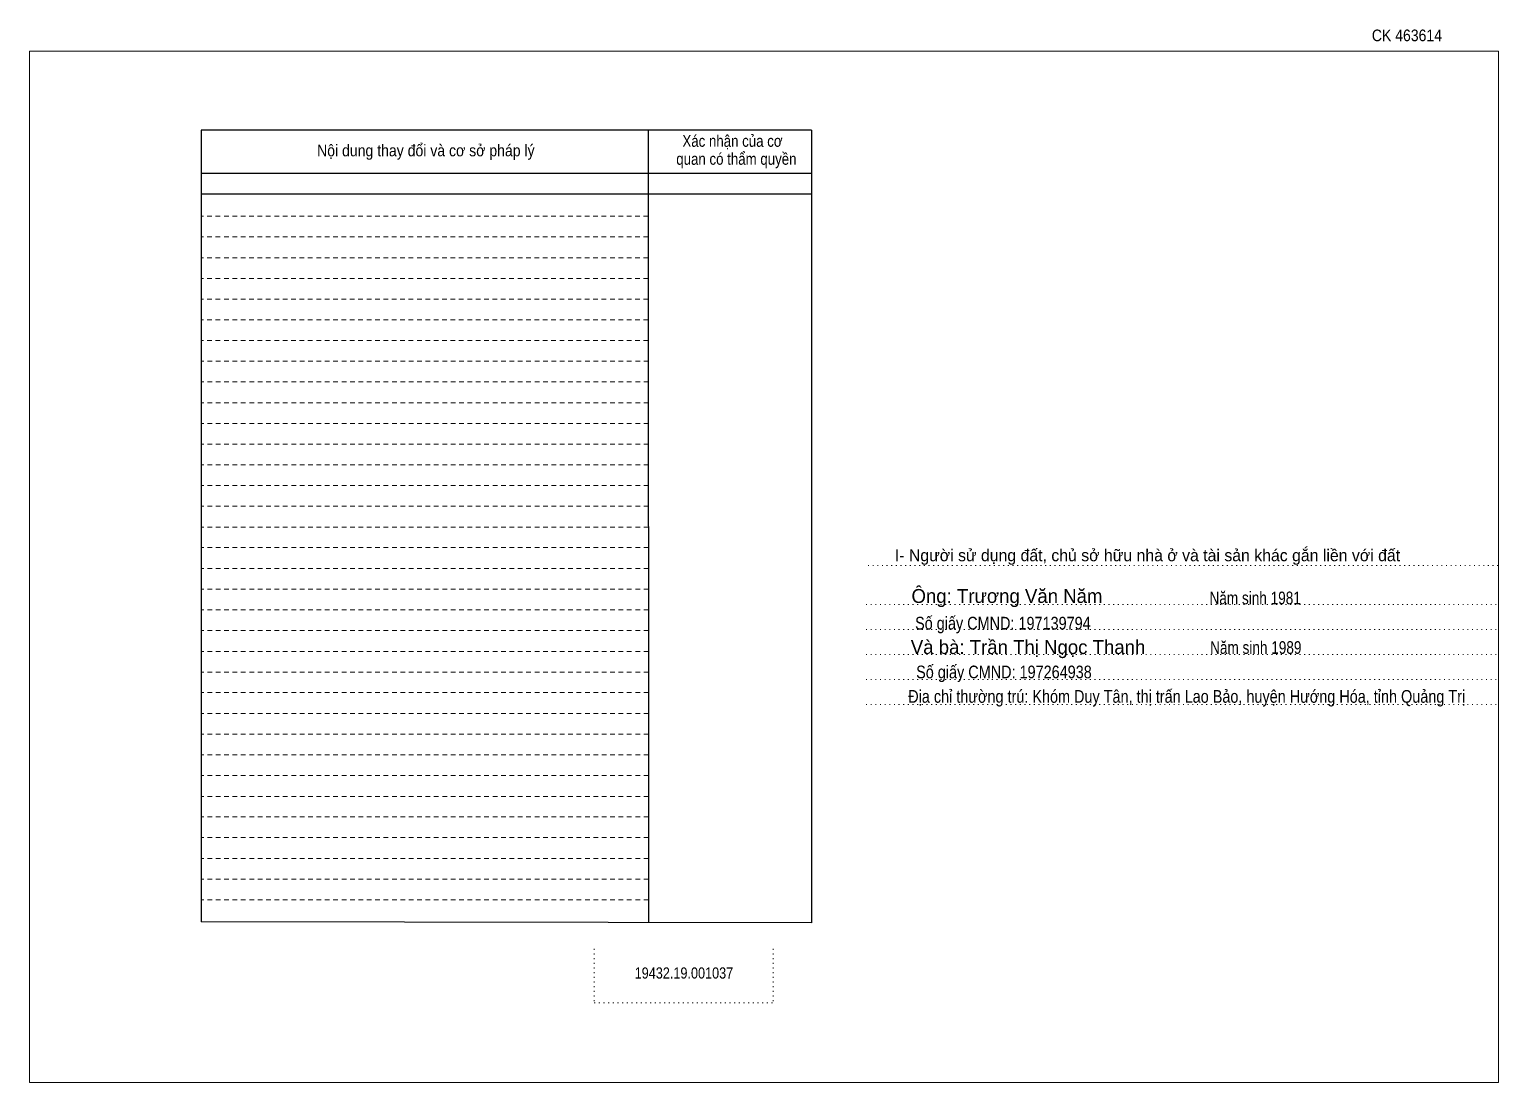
# Model space of a CAD drawing. Header units: metres. Extents: x 536251 to 537217, y 1838243 to 1838488.
# Drawn here: x 536250.6 to 536591, y 1838244.3 to 1838488.3 of the extents above; entities that cross this region are included whole.
import ezdxf
from ezdxf.enums import TextEntityAlignment as Align

# ---------------------------------------------------------------- set-up
doc = ezdxf.new("R2010")
doc.units = ezdxf.units.M
doc.header["$LTSCALE"] = 0.72
doc.linetypes.add('DOTTED', pattern=[1.5, 0.3, -1.2])
doc.linetypes.add('SHORT_DASHED', pattern=[2.7, 1.5, -1.2])
for name, color, linetype, lineweight in [('1', 7, 'DOTTED', 13), ('18', 7, 'Continuous', 25), ('2', 7, 'SHORT_DASHED', 13), ('28', 7, 'Continuous', 13)]:
    doc.layers.add(name, color=color, linetype=linetype, lineweight=lineweight)
doc.layers.add('40', color=7, linetype='Continuous')
doc.layers.add('9', color=7, linetype='Continuous')

msp = doc.modelspace()

# ---------------------------------------------------------------- linework, layer by layer
at = {"layer": '1'}
for p, q in [((536444.89, 1838364.07), (536590.95, 1838364.07)), ((536444.43, 1838355.07), (536590.45, 1838355.07)), ((536444.43, 1838349.29), (536590.45, 1838349.29)), ((536444.43, 1838343.49), (536590.45, 1838343.49)), ((536444.43, 1838337.71), (536590.45, 1838337.71)), ((536444.43, 1838331.87), (536590.45, 1838331.87)), ((536381.47, 1838275.29), (536381.47, 1838262.81)), ((536422.93, 1838275.29), (536422.93, 1838262.81)), ((536381.47, 1838262.81), (536422.93, 1838262.81))]:
    msp.add_line(p, q, dxfattribs=at)
at = {"layer": '1', "linetype": 'Continuous'}
for points in [[(536250.59, 1838483.21), (536590.99, 1838483.21), (536590.99, 1838244.33), (536250.59, 1838244.33)], [(536250.59, 1838244.33), (536590.99, 1838244.33), (536590.99, 1838483.21), (536250.59, 1838483.21)], [(536250.59, 1838244.33), (536590.99, 1838244.33), (536590.99, 1838483.21), (536250.59, 1838483.21)]]:
    msp.add_lwpolyline(points, close=True, dxfattribs=at)
at = {"layer": '2', "linetype": 'Continuous', "lineweight": 25}
for p, q in [((536431.83, 1838464.89), (536290.41, 1838464.89)), ((536290.41, 1838464.89), (536290.41, 1838281.55)), ((536393.97, 1838464.89), (536394.01, 1838281.43)), ((536431.83, 1838454.89), (536290.59, 1838454.89)), ((536431.83, 1838450.11), (536290.59, 1838450.11))]:
    msp.add_line(p, q, dxfattribs=at)
at = {"layer": '2'}
for p, q in [((536393.97, 1838445.01), (536290.35, 1838445.01)), ((536393.97, 1838440.19), (536290.35, 1838440.19)), ((536393.97, 1838440.19), (536290.41, 1838440.19)), ((536393.97, 1838435.37), (536290.41, 1838435.37)), ((536393.97, 1838430.59), (536290.41, 1838430.59)), ((536393.97, 1838425.81), (536290.41, 1838425.81)), ((536393.97, 1838420.99), (536290.41, 1838420.99)), ((536393.97, 1838416.23), (536290.41, 1838416.23)), ((536394.01, 1838411.39), (536290.41, 1838411.39)), ((536394.01, 1838406.61), (536290.41, 1838406.61)), ((536394.01, 1838401.79), (536290.41, 1838401.79)), ((536394.01, 1838397.01), (536290.41, 1838397.01)), ((536394.01, 1838392.23), (536290.41, 1838392.23)), ((536394.01, 1838387.43), (536290.41, 1838387.43)), ((536394.01, 1838382.59), (536290.41, 1838382.59)), ((536394.01, 1838377.81), (536290.41, 1838377.81)), ((536394.01, 1838372.99), (536290.41, 1838372.99)), ((536394.01, 1838368.23), (536290.41, 1838368.23)), ((536394.01, 1838363.43), (536290.41, 1838363.43)), ((536394.01, 1838358.61), (536290.41, 1838358.61)), ((536394.01, 1838353.85), (536290.41, 1838353.85)), ((536394.01, 1838349.01), (536290.41, 1838349.01)), ((536394.01, 1838344.19), (536290.41, 1838344.19)), ((536394.01, 1838339.43), (536290.41, 1838339.43)), ((536394.01, 1838334.65), (536290.41, 1838334.65)), ((536394.01, 1838329.83), (536290.41, 1838329.83)), ((536394.01, 1838325.05), (536290.41, 1838325.05)), ((536394.01, 1838320.21), (536290.41, 1838320.21)), ((536394.01, 1838315.45), (536290.41, 1838315.45)), ((536394.01, 1838310.61), (536290.41, 1838310.61)), ((536394.01, 1838305.85), (536290.41, 1838305.85)), ((536394.01, 1838301.07), (536290.41, 1838301.07)), ((536394.01, 1838296.25), (536290.41, 1838296.25)), ((536394.01, 1838291.43), (536290.41, 1838291.43)), ((536394.01, 1838286.67), (536290.41, 1838286.67))]:
    msp.add_line(p, q, dxfattribs=at)
at = {"layer": '2', "linetype": 'Continuous', "lineweight": 25}
msp.add_lwpolyline([(536431.83, 1838464.89), (536431.79, 1838281.33), (536290.41, 1838281.55)], dxfattribs=at)

# ---------------------------------------------------------------- texts
at = {"layer": '18', "width": 0.85}
msp.add_text('19432.19.001037', height=2.58, dxfattribs=at).set_placement((536402.24, 1838268.43), align=Align.CENTER)
at = {"layer": '2'}
for s, width, p in [('Xác nhận của cơ', 0.85, (536413.49, 1838461.07)), ('Xác nhận của cơ', 0.85, (536413.49, 1838461.07)), ('Nội dung thay đổi và cơ sở pháp lý', 0.9, (536342.445, 1838458.87)), ('Nội dung thay đổi và cơ sở pháp lý', 0.9, (536342.445, 1838458.87)), (' quan có thẩm quyền', 0.85, (536413.965, 1838456.91)), (' quan có thẩm quyền', 0.85, (536413.965, 1838456.91))]:
    msp.add_text(s, height=2.704, dxfattribs=dict(at, width=width)).set_placement(p, align=Align.CENTER)
at = {"layer": '28'}
msp.add_text('I- Người sử dụng đất, chủ sở hữu nhà ở và tài sản khác gắn liền với đất', height=2.742, dxfattribs=at).set_placement((536509.64, 1838365.09), align=Align.CENTER)
for s, width, p in [('Năm sinh 1981', 0.8, (536534.59, 1838355.11)), ('Số giấy CMND: 197139794', 0.85, (536476.135, 1838349.27)), ('Năm sinh 1989', 0.8, (536534.73, 1838343.63)), ('Số giấy CMND: 197264938', 0.85, (536476.385, 1838337.97)), ('Địa chỉ thường trú: Khóm Duy Tân, thị trấn Lao Bảo, huyện Hướng Hóa, tỉnh Quảng Trị', 0.85, (536518.725, 1838332.31))]:
    msp.add_text(s, height=2.94, dxfattribs=dict(at, width=width)).set_placement(p, align=Align.CENTER)
at = {"layer": '40', "width": 0.9}
msp.add_text('CK 463614', height=2.698, dxfattribs=at).set_placement((536569.745, 1838485.53), align=Align.CENTER)
at = {"layer": '9'}
for s, p in [('Ông: Trương Văn Năm', (536477.08, 1838355.43)), ('Và bà: Trần Thị Ngọc Thanh', (536481.97, 1838343.59))]:
    msp.add_text(s, height=3.22, dxfattribs=at).set_placement(p, align=Align.CENTER)

doc.saveas('drawing.dxf')
